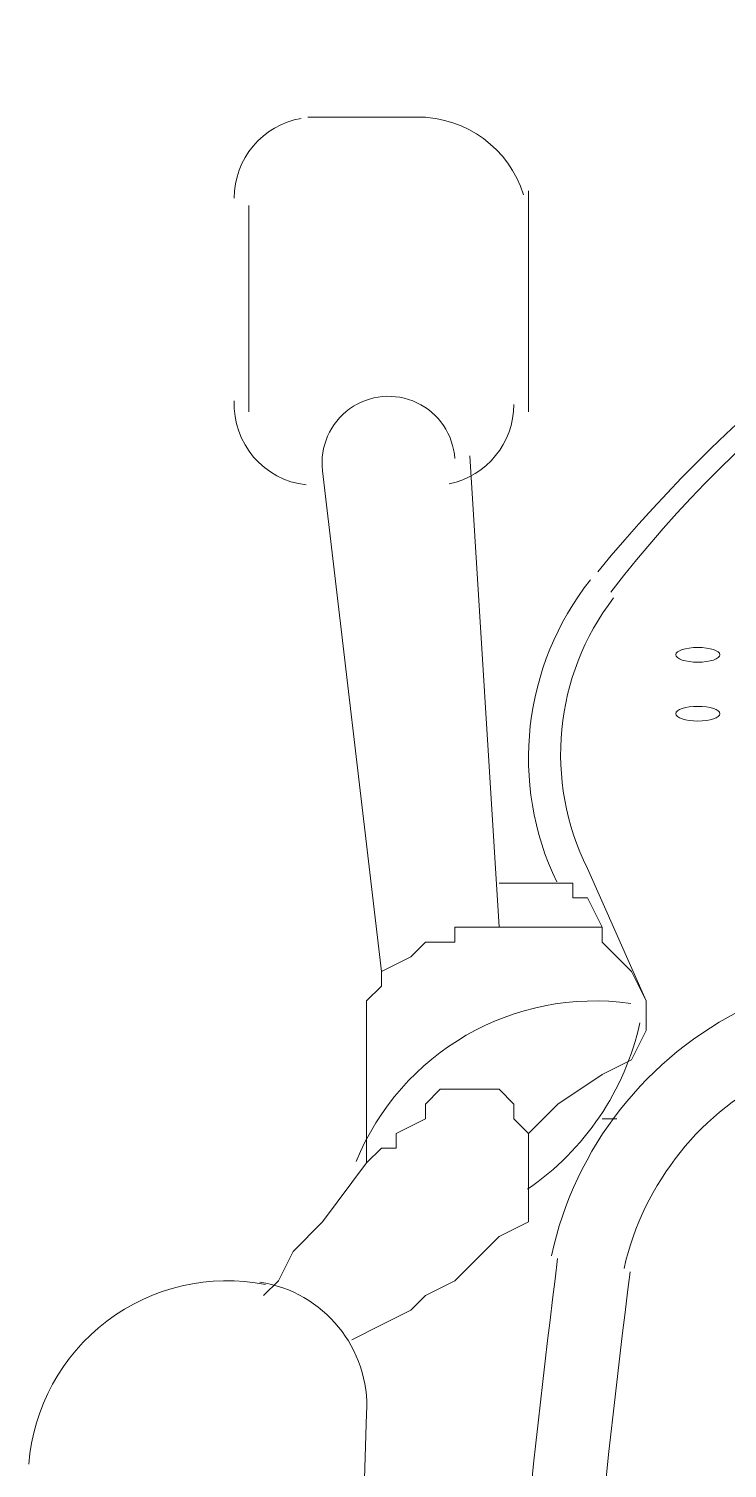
# Model space of a CAD drawing. Header units: metres. Extents: x 29 to 86.9, y -23.2 to 39.7.
# Drawn here: x 76.0095 to 76.1255, y -17.1866 to -16.9476 of the extents above; entities that cross this region are included whole.
import ezdxf

# ---------------------------------------------------------------- set-up
doc = ezdxf.new("R2010")
doc.units = ezdxf.units.M
doc.header["$LTSCALE"] = 100
doc.layers.get('0').update_dxf_attribs({"color": 254})
doc.layers.add('Arqui', color=8, linetype='Continuous', lineweight=0)

# ---------------------------------------------------------------- blocks, each defined once
blk = doc.blocks.new('A$C9582355f')
at = {"layer": 'Arqui'}
for points in [[(47.50676408278156, 6.126214199186052, 0.2278580694966521), (47.31431257980552, 6.21636923779397, 0.2278580694967863), (47.12137978274956, 6.126214199186052)], [(47.50217420515759, 6.122865414649823, 0.2538010257352408), (47.3125391529656, 6.205849049185872, 0.2538010257355416), (47.12352406037354, 6.122865414649823)], [(47.09760820836556, 6.145025142986015, 1.027903158035737), (47.0756259327656, 6.143015911393832), (47.08540833276555, 6.059865511394037)], [(47.12398625431757, 6.121876805305874, 0.2864121761092471), (47.1196467327656, 6.076984711393834), (47.12942913276555, 6.054974311393835)], [(47.29948417332554, 6.093928121666067, 0.03702395519683493), (47.23757336911757, 6.088229262265941, 0.06904277544363817), (47.14609628806153, 6.053867237185841, 0.2305320559257769), (47.11366682501358, 6.012627475682166)], [(47.24020219346954, 6.076287177362246, 0.06904268617307896), (47.15163214822161, 6.043500045313976, -0.06904268617307896), (47.24020219346954, 6.076287177362246, 0.06904268617307896), (47.15184151603756, 6.043060791098014, 0.2302038230460745), (47.12572996711759, 6.01054424023414)], [(47.06519178036564, 6.008287856306197, -0.3865970293331933), (47.08296273276557, 5.986497511394191), (47.07807153276559, 5.827533511393995)]]:
    blk.add_lwpolyline(points, format="xyb", dxfattribs=at)
for points in [[(47.07318033276562, 6.201710311393981), (47.09274513276551, 6.201710311393981)], [(47.10986433276554, 6.189482311393931), (47.10986433276554, 6.152798311394235)], [(47.06339793276555, 6.152798311394235), (47.06339793276555, 6.18703671139383)], [(47.10008193276559, 6.145461511393933), (47.10497313276556, 6.067202311393885)], [(47.12209233276559, 6.067202311393885), (47.1196467327656, 6.072093511394087), (47.11720113276562, 6.072093511394087), (47.11720113276562, 6.074539111394188), (47.11475553276551, 6.074539111394188), (47.10986433276554, 6.074539111394188), (47.10497313276556, 6.074539111394188)], [(47.12209233276559, 6.035409511393937), (47.12453793276558, 6.035409511393937)], [(47.10986433276554, 6.032963911393836), (47.10986433276554, 6.030518311394189), (47.10986433276554, 6.028072711394088), (47.10986433276554, 6.023181511393886), (47.10986433276554, 6.018290311394139), (47.10497313276556, 6.015844711394038), (47.0976363327656, 6.00850791139419), (47.09274513276551, 6.006062311394089), (47.09029953276553, 6.003616711393988), (47.08540833276555, 6.001171111393887), (47.08051713276558, 5.998725511394241)], [(47.08296273276557, 6.028072711394088), (47.0756259327656, 6.018290311394139), (47.07073473276552, 6.013399111393937), (47.06828913276553, 6.00850791139419), (47.06584353276554, 6.006062311394089)]]:
    blk.add_lwpolyline(points, dxfattribs=at)
blk.add_lwpolyline([(47.08296273276557, 6.028072711394088), (47.08296273276557, 6.052528711394189), (47.08296273276557, 6.054974311393835), (47.08540833276555, 6.057419911393936), (47.08540833276555, 6.059865511394037), (47.09029953276553, 6.062311111394138), (47.09274513276551, 6.064756711394239), (47.0976363327656, 6.064756711394239), (47.0976363327656, 6.067202311393885), (47.10252753276558, 6.067202311393885), (47.10497313276556, 6.067202311393885), (47.10986433276554, 6.067202311393885), (47.11475553276551, 6.067202311393885), (47.12209233276559, 6.067202311393885), (47.12209233276559, 6.064756711394239), (47.12453793276558, 6.062311111394138), (47.12698353276556, 6.059865511394037), (47.12942913276555, 6.054974311393835), (47.12942913276555, 6.052528711394189), (47.12942913276555, 6.050083111394088), (47.12698353276556, 6.045191911393886), (47.12209233276559, 6.042746311394239), (47.11475553276551, 6.037855111394038), (47.11230993276553, 6.035409511393937), (47.10986433276554, 6.032963911393836), (47.10741873276555, 6.035409511393937), (47.10741873276555, 6.037855111394038), (47.10497313276556, 6.040300711394138), (47.10252753276558, 6.040300711394138), (47.10008193276559, 6.040300711394138), (47.09519073276562, 6.040300711394138), (47.09274513276551, 6.037855111394038), (47.09274513276551, 6.035409511393937), (47.08785393276554, 6.032963911393836), (47.08785393276554, 6.030518311394189), (47.08540833276555, 6.030518311394189)], close=True, dxfattribs=at)
for centre, radius, start, end in [((47.07440315100581, 6.188259508762258), 0.01345081824045585, 99.87680087713954, 179.9999887891141), ((47.09152232332889, 6.183368307000364), 0.0183420043935408, 17.30343829279657, 89.99997052222595), ((47.07440312943555, 6.154021101220223), 0.01345079319637593, 177.3961639806191, 263.6993687189338), ((47.09396794730975, 6.154021108974575), 0.01345078545528469, 281.5740174170077, 1.030580976149632e-05), ((47.15755350402588, 6.095326725158884), 0.04768917459665021, 141.6577184458241, 205.5871899461331), ((47.12086955401168, 6.012176300462215), 0.0427980154408477, 81.95254912832846, 157.8845305626713), ((47.08418558649583, 6.061088282005585), 0.04524353822589964, 304.3212610783554, 347.5634991547583), ((48.95506676737733, 5.779844282796148), 1.854984880258286, 172.8039437103953, 179.5880114916213), ((47.05972951604446, 5.975492434027274), 0.03301548148827851, 78.77190850358016, 175.5285577925109), ((48.95505594904643, 5.779844426991531), 1.842746069767888, 172.8258779031766, 179.5770268079396)]:
    blk.add_arc(centre, radius, start, end, dxfattribs=at)
for points in [[(47.13798873276556, 6.113668711393984), (47.13596272435751, 6.113668711393984), (47.13432033276553, 6.113121239377961), (47.13432033276553, 6.112445911393934)], [(47.1416571327656, 6.112445911393934), (47.1416571327656, 6.113121239377961), (47.14001474117362, 6.113668711393984), (47.13798873276556, 6.113668711393984)], [(47.13432033276553, 6.112445911393934), (47.13432033276553, 6.111770583409907), (47.13596272435751, 6.111223111393883), (47.13798873276556, 6.111223111393883)], [(47.13798873276556, 6.111223111393883), (47.14001474117362, 6.111223111393883), (47.1416571327656, 6.111770583409907), (47.1416571327656, 6.112445911393934)], [(47.13798873276556, 6.103886311394035), (47.13596272435751, 6.103886311394035), (47.13432033276553, 6.103338839378011), (47.13432033276553, 6.102663511393985)], [(47.1416571327656, 6.102663511393985), (47.1416571327656, 6.103338839378011), (47.14001474117362, 6.103886311394035), (47.13798873276556, 6.103886311394035)], [(47.13432033276553, 6.102663511393985), (47.13432033276553, 6.101988183409958), (47.13596272435751, 6.101440711393934), (47.13798873276556, 6.101440711393934)], [(47.13798873276556, 6.101440711393934), (47.14001474117362, 6.101440711393934), (47.1416571327656, 6.101988183409958), (47.1416571327656, 6.102663511393985)]]:
    blk.add_open_spline(points, degree=3, dxfattribs=at)

msp = doc.modelspace()

# ---------------------------------------------------------------- block references
msp.add_blockref('A$C9582355f', (28.98266172889876, -23.16396569870889))

doc.saveas('drawing.dxf')
